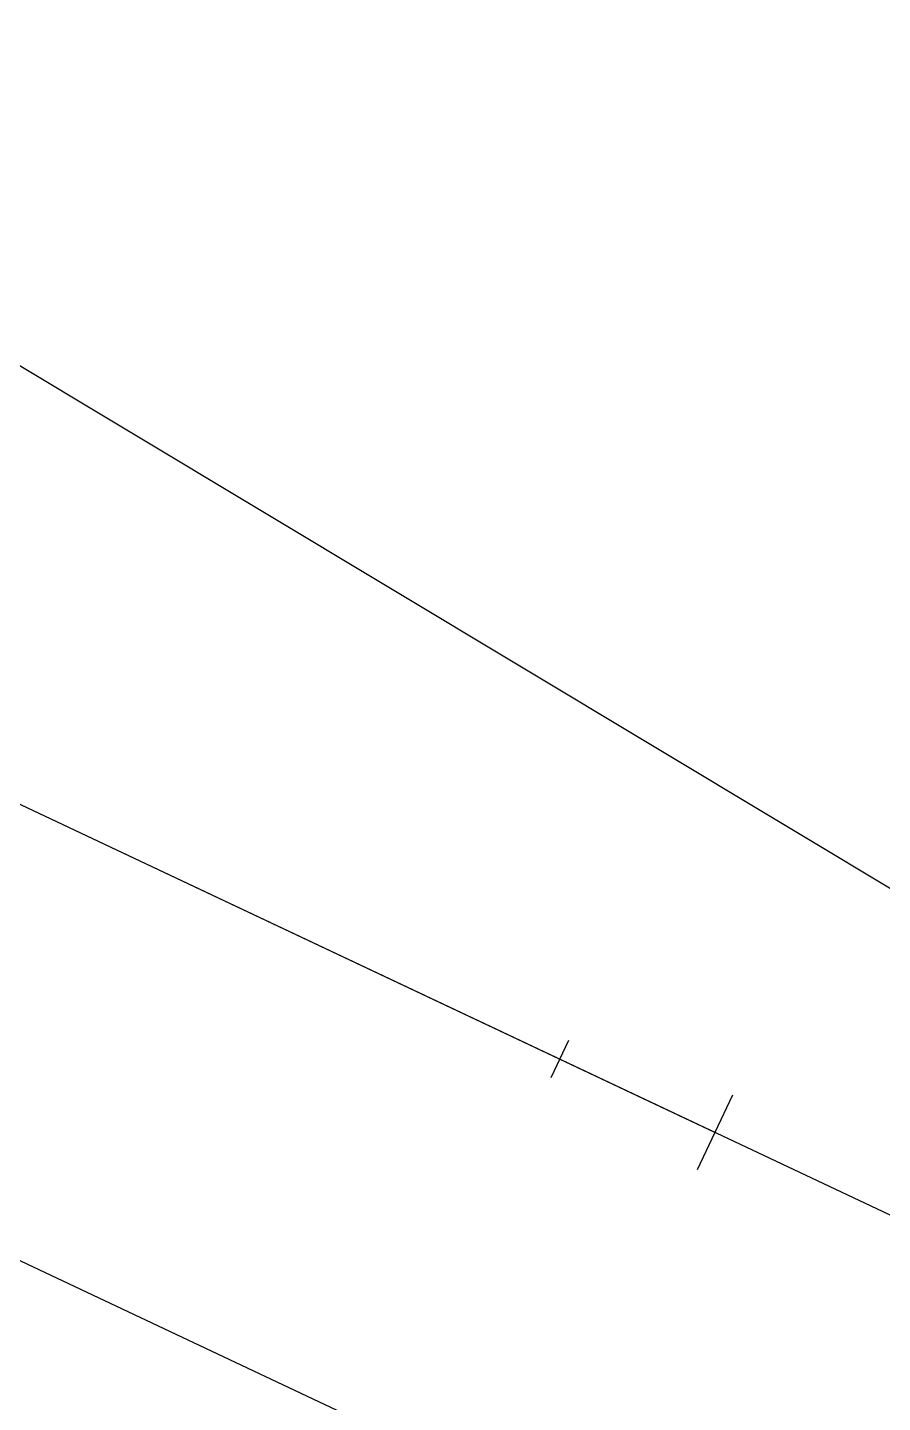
# Model space of a CAD drawing. Header units: metres. Extents: x 320712 to 330859, y 7395954 to 7410037.
# Drawn here: x 325078.9 to 325087.19, y 7398026.89 to 7398040.22 of the extents above; entities that cross this region are included whole.
import ezdxf
from ezdxf.enums import TextEntityAlignment as Align

# ---------------------------------------------------------------- set-up
doc = ezdxf.new("R2010")
doc.units = ezdxf.units.M
for name, color, linetype in [('---TRABALHO', 1, 'Continuous'), ('ACAD-1A-SEM FOTOS$0$F-HZ-AMV', 3, 'Continuous'), ('ACAD-1A-SEM FOTOS$0$U-HZ-AMV', 3, 'Continuous')]:
    doc.layers.add(name, color=color, linetype=linetype)
for name, color, linetype, lineweight in [('_AUX-PLATAFORMA EXISTENTE', 252, 'Continuous', 25), ('ACAD-1A-SEM FOTOS$0$U-HZ-EIXO CARGA', 170, 'ACAD-1A-SEM FOTOS$0$CARGA_LINE', 30), ('ACAD-1A-SEM FOTOS$0$U-HZ-EIXO TIC AMPLIAÇÃO FUTURA', 254, 'ACAD-1A-SEM FOTOS$0$TIC_LINE', 30), ('U-HZ-EIXO CARGA', 170, 'CARGA_LINE', 30)]:
    doc.layers.add(name, color=color, linetype=linetype, lineweight=lineweight)
doc.styles.add('ACAD-1A-SEM FOTOS$0$ARIAL', font='arial.ttf')
doc.styles.add('ACAD-1A-SEM FOTOS$0$Standard', font='arial.ttf')
doc.styles.get("Standard").update_dxf_attribs({"font": 'arial.ttf'})
doc.linetypes.add('ACAD-1A-SEM FOTOS$0$CARGA_LINE', pattern='A,3.5,-0.25,["CARGA",ACAD-1A-SEM FOTOS$0$Standard,S=0.175,R=0,X=-0.05,Y=-0.1],-0.95', length=4.7)
doc.linetypes.add('ACAD-1A-SEM FOTOS$0$TIC_LINE', pattern='A,3.5,-0.25,["TIC",ACAD-1A-SEM FOTOS$0$Standard,S=0.175,R=0,X=-0.05,Y=-0.1],-0.5', length=4.25)
doc.linetypes.add('CARGA_LINE', pattern='A,3.5,-0.25,["CARGA",Standard,S=0.175,R=0,X=-0.05,Y=-0.1],-0.95', length=4.7)

# ---------------------------------------------------------------- blocks, each defined once
blk = doc.blocks.new('ACAD-1A-SEM FOTOS$0$AMV_A_NUM_10_MADEIRA')
at = {"color": 1}
for p, q in [((-14.532, 0.4), (-14.532, -0.4)), ((-12.868, 0.2), (-12.868, -0.2)), ((-14.532, 0), (0, 0))]:
    blk.add_line(p, q, dxfattribs=at)
blk = doc.blocks.new('ACAD-1A-SEM FOTOS')
at = {"layer": 'ACAD-1A-SEM FOTOS$0$U-HZ-EIXO CARGA', "lineweight": 30}
for p, q in [((325752.682, 7397714.562), (324990.082, 7398074.585)), ((325750.917, 7397710.972), (324987.514, 7398071.374))]:
    blk.add_line(p, q, dxfattribs=at)
at = {"extrusion": (5.23521e-10, 1.10903e-09, 1), "xscale": -1, "rotation": 334.7280651401851}
blk.add_blockref('ACAD-1A-SEM FOTOS$0$AMV_A_NUM_10_MADEIRA', (325072.422, 7398035.712, 0.009), dxfattribs=at)
at = {"layer": 'ACAD-1A-SEM FOTOS$0$F-HZ-AMV', "style": 'ACAD-1A-SEM FOTOS$0$ARIAL'}
blk.add_attdef('1:18,5', text='', height=2, rotation=270.9053, dxfattribs=at).set_placement((321292.631, 7408864.447), align=Align.MIDDLE_CENTER)
at = {"layer": 'ACAD-1A-SEM FOTOS$0$U-HZ-AMV', "style": 'ACAD-1A-SEM FOTOS$0$ARIAL'}
blk.add_attdef('1:18,5', text='', height=2, rotation=316.1562, dxfattribs=at).set_placement((323337.934, 7400979.098), align=Align.MIDDLE_CENTER)
at = {"layer": 'ACAD-1A-SEM FOTOS$0$U-HZ-EIXO TIC AMPLIAÇÃO FUTURA', "style": 'ACAD-1A-SEM FOTOS$0$ARIAL'}
blk.add_attdef('1:18,5', text='', height=2, rotation=326.8855, dxfattribs=at).set_placement((321311.173, 7406263.12), align=Align.MIDDLE_CENTER)
at = {"layer": 'ACAD-1A-SEM FOTOS$0$U-HZ-EIXO TIC AMPLIAÇÃO FUTURA', "linetype": 'ACAD-1A-SEM FOTOS$0$TIC_LINE', "lineweight": 30, "style": 'ACAD-1A-SEM FOTOS$0$ARIAL'}
blk.add_attdef('1:18,5', text='', height=2, rotation=305.3193, dxfattribs=at).set_placement((321625.99, 7405039.178), align=Align.MIDDLE_CENTER)
at = {"layer": 'ACAD-1A-SEM FOTOS$0$U-HZ-EIXO TIC AMPLIAÇÃO FUTURA', "lineweight": 30, "style": 'ACAD-1A-SEM FOTOS$0$ARIAL'}
for rotation, p in [(221.2402, (321631.008, 7404012.221)), (322.5186, (321877.15, 7402804.439))]:
    blk.add_attdef('1:18,5', text='', height=2, rotation=rotation, dxfattribs=at).set_placement(p, align=Align.MIDDLE_CENTER)
blk = doc.blocks.new('mrs')
at = {"layer": 'U-HZ-EIXO CARGA', "lineweight": 30}
blk.add_line((526.227, -481.48), (461.202, -442.414), dxfattribs=at)
blk = doc.blocks.new('Pátio Lapa')
at = {"layer": '---TRABALHO'}
blk.add_blockref('mrs', (323895.329, 7397582.952), dxfattribs=at)
blk = doc.blocks.new('ACAD-Trecho Total_BASE ESTAÇÕES_2021.04.13')
at = {"layer": '_AUX-PLATAFORMA EXISTENTE'}
blk.add_blockref('Pátio Lapa', (673.854, 925.505), dxfattribs=at)

msp = doc.modelspace()

# ---------------------------------------------------------------- block references
at = {"color": 7, "true_color": 0xffffff}
for name in ['ACAD-1A-SEM FOTOS', 'ACAD-Trecho Total_BASE ESTAÇÕES_2021.04.13']:
    msp.add_blockref(name, (0, 0), dxfattribs=at)

doc.saveas('drawing.dxf')
